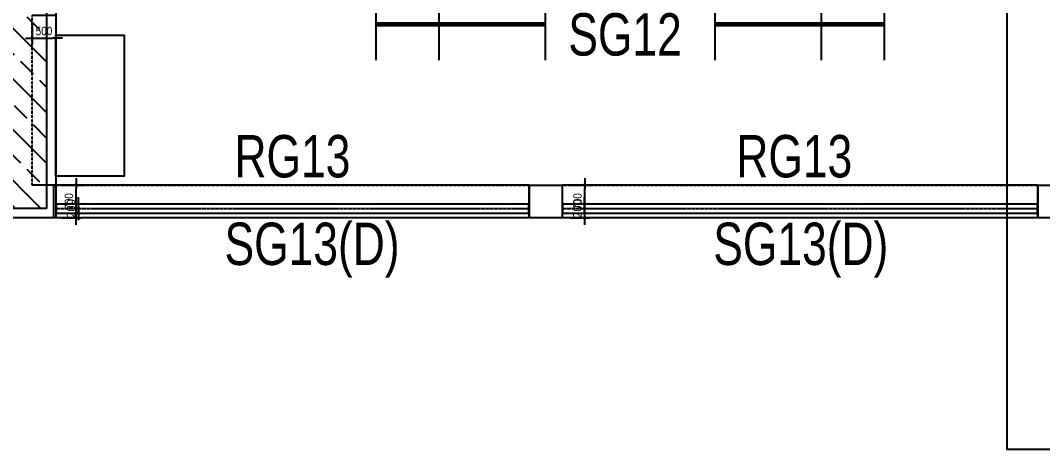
# Model space of a CAD drawing. Header units: millimetres. Extents: x -42253 to 178576, y 88378 to 153500.
# Drawn here: x 145204 to 166906, y 102485 to 111601 of the extents above; entities that cross this region are included whole.
import ezdxf
from ezdxf.enums import TextEntityAlignment as Align

# ---------------------------------------------------------------- set-up
doc = ezdxf.new("R2010")
doc.units = ezdxf.units.MM
for name, pattern in [('HID', [2.3, 1.5, -0.8]), ('HIDDEN', [0.375, 0.25, -0.125]), ('xs-1f_plan$0$HID', [4, 3, -1])]:
    doc.linetypes.add(name, pattern=pattern)
doc.layers.get('Defpoints').update_dxf_attribs({"color": 159})
for name, color, linetype in [('A-CEN', 1, 'Continuous'), ('A-HAT', 251, 'Continuous'), ('GIRDER-TEXT', 7, 'Continuous'), ('S-STL-BEAM', 6, 'Continuous'), ('VR', 6, 'HID'), ('xs-1f_plan$0$8', 8, 'Continuous'), ('xs-1f_plan$0$xref', 7, 'Continuous'), ('보(girder)', 7, 'HID'), ('슬래브라인', 7, 'Continuous')]:
    doc.layers.add(name, color=color, linetype=linetype)
doc.layers.add('NOPLOT', color=191, linetype='Continuous', plot=False)
doc.styles.add('Gdim', font='Dotum.ttf', dxfattribs={"width": 0.9})
doc.styles.add('Gtx', font='Dotum.ttf')
doc.styles.add('xs-1f_plan$0$Gdim', font='malgun.ttf')
doc.dimstyles.new('Gdim200', dxfattribs={"dimscale": 200, "dimtxt": 3, "dimasz": 1.2, "dimexe": 2, "dimexo": 3, "dimgap": 1, "dimtad": 1, "dimdsep": 46, "dimlunit": 6, "dimtxsty": 'Gdim', "dimblk1": '_CIDOT', "dimblk2": '_CIDOT', "dimsah": 1, "dimcen": 2.5, "dimdle": 2, "dimclrd": 1, "dimclre": 1, "dimclrt": 3, "dimazin": 2, "dimtfac": 1, "dimtix": 1, "dimtmove": 2, "dimatfit": 3, "dimldrblk": '_CIDOT', "dimfxl": 2, "dimtolj": 1, "dimtzin": 0, "dimarcsym": 0})
doc.dimstyles.new('xs-1f_plan$0$Gdim200', dxfattribs={"dimscale": 200, "dimtxt": 3, "dimasz": 1.2, "dimexe": 2, "dimexo": 3, "dimgap": 1, "dimtad": 1, "dimdsep": 46, "dimlunit": 6, "dimtxsty": 'xs-1f_plan$0$Gdim', "dimblk1": 'xs-1f_plan$0$_CIDOT', "dimblk2": 'xs-1f_plan$0$_CIDOT', "dimsah": 1, "dimcen": 2.5, "dimdle": 2, "dimclrd": 1, "dimclre": 1, "dimclrt": 3, "dimazin": 2, "dimtfac": 1, "dimtix": 1, "dimtmove": 2, "dimatfit": 3, "dimldrblk": 'xs-1f_plan$0$_CIDOT', "dimfxl": 2, "dimtolj": 1, "dimtzin": 0, "dimarcsym": 0})

# ---------------------------------------------------------------- blocks, each defined once
blk = doc.blocks.new('_CIDOT')
at = {"color": 0, "linetype": 'ByBlock'}
blk.add_line((2, 0), (-1, 0), dxfattribs=at)
at = {"color": 0, "linetype": 'ByBlock', "const_width": 0.5}
blk.add_lwpolyline([(-0.25, 0, 1), (0.25, 0, 1)], format="xyb", close=True, dxfattribs=at)
blk = doc.blocks.new('*D1189')
at = {"layer": 'Defpoints', "color": 155, "lineweight": -2, "transparency": 16777216}
for p, q in [((-1725, 650), (-1305, 650)), ((-1425, 222), (-1425, 578)), ((-1725, 150), (-1305, 150))]:
    blk.add_line(p, q, dxfattribs=at)
at = {"layer": 'Defpoints', "color": 0, "transparency": 16777216}
for p in [(-1905, 650), (-1425, 650), (-1905, 150)]:
    blk.add_point(p, dxfattribs=at)
at = {"layer": 'Defpoints', "color": 155, "lineweight": -2, "transparency": 16777216, "xscale": 71.99999999999994, "yscale": 71.99999999999994, "zscale": 71.99999999999994}
for p, rotation in [((-1425, 650), 90), ((-1425, 150), 270)]:
    blk.add_blockref('_CIDOT', p, dxfattribs=dict(at, rotation=rotation))
at = {"layer": 'Defpoints', "color": 3, "transparency": 16777216, "insert": (-1576, 400), "char_height": 180, "attachment_point": 5, "rotation": 90, "style": 'Gdim'}
blk.add_mtext('\\A1;{\\C155;500}', dxfattribs=at)
blk = doc.blocks.new('*D1177')
at = {"layer": 'Defpoints', "color": 155, "lineweight": -2, "transparency": 16777216}
for p, q in [((-1775, 750), (-1355, 750)), ((-1475, 122), (-1475, 678)), ((-1775, 50), (-1355, 50))]:
    blk.add_line(p, q, dxfattribs=at)
at = {"layer": 'Defpoints', "color": 0, "transparency": 16777216}
for p in [(-1955, 750), (-1475, 750), (-1955, 50)]:
    blk.add_point(p, dxfattribs=at)
at = {"layer": 'Defpoints', "color": 155, "lineweight": -2, "transparency": 16777216, "xscale": 71.99999999999994, "yscale": 71.99999999999994, "zscale": 71.99999999999994}
for p, rotation in [((-1475, 750), 90), ((-1475, 50), 270)]:
    blk.add_blockref('_CIDOT', p, dxfattribs=dict(at, rotation=rotation))
at = {"layer": 'Defpoints', "color": 3, "transparency": 16777216, "insert": (-1626, 400), "char_height": 180, "attachment_point": 5, "rotation": 90, "style": 'Gdim'}
blk.add_mtext('\\A1;{\\C155;700}', dxfattribs=at)
blk = doc.blocks.new('*D982')
at = {"layer": 'Defpoints', "color": 155, "lineweight": -2, "transparency": 16777216}
for p, q in [((-1775, 750), (-1355, 750)), ((-1475, 122), (-1475, 678)), ((-1775, 50), (-1355, 50))]:
    blk.add_line(p, q, dxfattribs=at)
at = {"layer": 'Defpoints', "color": 0, "transparency": 16777216}
for p in [(-1955, 750), (-1475, 750), (-1955, 50)]:
    blk.add_point(p, dxfattribs=at)
at = {"layer": 'Defpoints', "color": 155, "lineweight": -2, "transparency": 16777216, "xscale": 71.99999999999994, "yscale": 71.99999999999994, "zscale": 71.99999999999994}
for p, rotation in [((-1475, 750), 90), ((-1475, 50), 270)]:
    blk.add_blockref('_CIDOT', p, dxfattribs=dict(at, rotation=rotation))
at = {"layer": 'Defpoints', "color": 3, "transparency": 16777216, "insert": (-1626, 400), "char_height": 180, "attachment_point": 5, "rotation": 90, "style": 'Gdim'}
blk.add_mtext('\\A1;{\\C155;700}', dxfattribs=at)
blk = doc.blocks.new('xs-1f_plan$0$_CIDOT')
at = {"color": 0, "linetype": 'ByBlock'}
blk.add_line((2, 0), (-1, 0), dxfattribs=at)
at = {"color": 0, "linetype": 'ByBlock', "const_width": 0.5}
blk.add_lwpolyline([(-0.25, 0, 1), (0.25, 0, 1)], format="xyb", close=True, dxfattribs=at)
blk = doc.blocks.new('*D1171')
at = {"layer": 'Defpoints', "color": 155, "lineweight": -2, "transparency": 16777216}
for p, q in [((-2839, 250), (-2419, 250)), ((-2539, 322), (-2539, 394)), ((-2539, 50), (-2539, 250)), ((-2839, 50), (-2419, 50)), ((-2539, -22), (-2539, -94))]:
    blk.add_line(p, q, dxfattribs=at)
at = {"layer": 'Defpoints', "color": 0, "transparency": 16777216}
for p in [(-3019, 250), (-2539, 250), (-3019, 50)]:
    blk.add_point(p, dxfattribs=at)
at = {"layer": 'Defpoints', "color": 155, "lineweight": -2, "transparency": 16777216, "xscale": 71.99999999999994, "yscale": 71.99999999999994, "zscale": 71.99999999999994}
for p, rotation in [((-2539, 250), 270), ((-2539, 50), 90)]:
    blk.add_blockref('xs-1f_plan$0$_CIDOT', p, dxfattribs=dict(at, rotation=rotation))
at = {"layer": 'Defpoints', "color": 155, "transparency": 16777216, "insert": (-2692, 150), "char_height": 180, "attachment_point": 5, "rotation": 90, "style": 'xs-1f_plan$0$Gdim'}
blk.add_mtext('\\A1;200', dxfattribs=at)
blk = doc.blocks.new('*D1165')
at = {"layer": 'Defpoints', "color": 155, "lineweight": -2, "transparency": 16777216}
for p, q in [((-2839, 250), (-2419, 250)), ((-2539, 322), (-2539, 394)), ((-2539, 50), (-2539, 250)), ((-2839, 50), (-2419, 50)), ((-2539, -22), (-2539, -94))]:
    blk.add_line(p, q, dxfattribs=at)
at = {"layer": 'Defpoints', "color": 0, "transparency": 16777216}
for p in [(-3019, 250), (-2539, 250), (-3019, 50)]:
    blk.add_point(p, dxfattribs=at)
at = {"layer": 'Defpoints', "color": 155, "lineweight": -2, "transparency": 16777216, "xscale": 71.99999999999994, "yscale": 71.99999999999994, "zscale": 71.99999999999994}
for p, rotation in [((-2539, 250), 270), ((-2539, 50), 90)]:
    blk.add_blockref('xs-1f_plan$0$_CIDOT', p, dxfattribs=dict(at, rotation=rotation))
at = {"layer": 'Defpoints', "color": 155, "transparency": 16777216, "insert": (-2692, 150), "char_height": 180, "attachment_point": 5, "rotation": 90, "style": 'xs-1f_plan$0$Gdim'}
blk.add_mtext('\\A1;200', dxfattribs=at)
blk = doc.blocks.new('*U1190')
at = {"layer": 'Defpoints'}
for p, q in [((-1905.451, 650), (-1905.451, 150)), ((1694.549, 650), (1694.549, 150))]:
    blk.add_line(p, q, dxfattribs=at)
at = {"layer": '보(girder)'}
for p, q in [((-1905.451, 650), (1694.549, 650)), ((1694.549, 150), (-1905.451, 150))]:
    blk.add_line(p, q, dxfattribs=at)
at = {"layer": 'Defpoints'}
dim = blk.add_linear_dim(base=(-1425.451, 650), p1=(-1905.451, 150), p2=(-1905.451, 650), angle=90, text='{\\C155;<>}', dimstyle='Gdim200', override={"dimscale": 60, "dimzin": 8, "dimclrd": 155, "dimclre": 155}, dxfattribs=at)
dim.commit()
dim.dimension.update_dxf_attribs({"geometry": '*D1189', "text_midpoint": (-1575.573, 400)})
blk = doc.blocks.new('*U1178')
at = {"layer": 'Defpoints'}
for p, q in [((-1955.451, 750), (-1955.451, 50)), ((8144.549, 750), (8144.549, 50))]:
    blk.add_line(p, q, dxfattribs=at)
at = {"layer": '보(girder)'}
for p, q in [((-1955.451, 750), (8144.549, 750)), ((8144.549, 50), (-1955.451, 50))]:
    blk.add_line(p, q, dxfattribs=at)
at = {"layer": 'Defpoints'}
dim = blk.add_linear_dim(base=(-1475.451, 750), p1=(-1955.451, 50), p2=(-1955.451, 750), angle=90, text='{\\C155;<>}', dimstyle='Gdim200', override={"dimscale": 60, "dimzin": 8, "dimclrd": 155, "dimclre": 155}, dxfattribs=at)
dim.commit()
dim.dimension.update_dxf_attribs({"geometry": '*D1177', "text_midpoint": (-1625.573, 400)})
blk = doc.blocks.new('*U983')
at = {"layer": 'Defpoints'}
for p, q in [((-1955.451, 750), (-1955.451, 50)), ((8144.549, 750), (8144.549, 50))]:
    blk.add_line(p, q, dxfattribs=at)
at = {"layer": '보(girder)'}
for p, q in [((-1955.451, 750), (8144.549, 750)), ((8144.549, 50), (-1955.451, 50))]:
    blk.add_line(p, q, dxfattribs=at)
at = {"layer": 'Defpoints'}
dim = blk.add_linear_dim(base=(-1475.451, 750), p1=(-1955.451, 50), p2=(-1955.451, 750), angle=90, text='{\\C155;<>}', dimstyle='Gdim200', override={"dimscale": 60, "dimzin": 8, "dimclrd": 155, "dimclre": 155}, dxfattribs=at)
dim.commit()
dim.dimension.update_dxf_attribs({"geometry": '*D982', "text_midpoint": (-1625.573, 400)})
blk = doc.blocks.new('*U1172')
at = {"layer": 'Defpoints', "ltscale": 4}
for p, q in [((-3018.848, 250), (-3018.848, 50)), ((7031.152, 250), (7031.152, 50))]:
    blk.add_line(p, q, dxfattribs=at)
at = {"layer": 'xs-1f_plan$0$8', "color": 4, "ltscale": 4}
for p, q in [((-3008.848, 250), (7021.152, 250)), ((-3008.848, 50), (7021.152, 50))]:
    blk.add_line(p, q, dxfattribs=at)
at = {"layer": 'xs-1f_plan$0$8', "ltscale": 4}
for p, q in [((-3008.848, 250), (-3008.848, 50)), ((7021.152, 250), (7021.152, 50))]:
    blk.add_line(p, q, dxfattribs=at)
at = {"layer": 'xs-1f_plan$0$8', "linetype": 'xs-1f_plan$0$HID'}
blk.add_line((-3008.848, 150), (7021.152, 150), dxfattribs=at)
at = {"layer": 'Defpoints'}
dim = blk.add_linear_dim(base=(-2538.848, 250), p1=(-3018.848, 50), p2=(-3018.848, 250), angle=90, dimstyle='xs-1f_plan$0$Gdim200', override={"dimscale": 60, "dimzin": 8, "dimclrd": 155, "dimclre": 155, "dimclrt": 155}, dxfattribs=at)
dim.commit()
dim.dimension.update_dxf_attribs({"geometry": '*D1171', "text_midpoint": (-2691.844, 150)})
blk = doc.blocks.new('*U1166')
at = {"layer": 'Defpoints', "ltscale": 4}
for p, q in [((-3018.848, 250), (-3018.848, 50)), ((7081.152, 250), (7081.152, 50))]:
    blk.add_line(p, q, dxfattribs=at)
at = {"layer": 'xs-1f_plan$0$8', "color": 4, "ltscale": 4}
for p, q in [((-3008.848, 250), (7071.152, 250)), ((-3008.848, 50), (7071.152, 50))]:
    blk.add_line(p, q, dxfattribs=at)
at = {"layer": 'xs-1f_plan$0$8', "ltscale": 4}
for p, q in [((-3008.848, 250), (-3008.848, 50)), ((7071.152, 250), (7071.152, 50))]:
    blk.add_line(p, q, dxfattribs=at)
at = {"layer": 'xs-1f_plan$0$8', "linetype": 'xs-1f_plan$0$HID'}
blk.add_line((-3008.848, 150), (7071.152, 150), dxfattribs=at)
at = {"layer": 'Defpoints'}
dim = blk.add_linear_dim(base=(-2538.848, 250), p1=(-3018.848, 50), p2=(-3018.848, 250), angle=90, dimstyle='xs-1f_plan$0$Gdim200', override={"dimscale": 60, "dimzin": 8, "dimclrd": 155, "dimclre": 155, "dimclrt": 155}, dxfattribs=at)
dim.commit()
dim.dimension.update_dxf_attribs({"geometry": '*D1165', "text_midpoint": (-2691.844, 150)})

msp = doc.modelspace()

# ---------------------------------------------------------------- hatches: boundary and pattern name
at = {"layer": 'A-HAT'}
h = msp.add_hatch(dxfattribs=at)
h.set_pattern_fill('ANSI33', color=256, scale=120, angle=90)
h.paths.add_polyline_path([(109403.571, 107605.018), (145753.571, 107605.018), (145753.571, 122905.018), (109403.571, 122905.018)])

# ---------------------------------------------------------------- linework, layer by layer
at = {"layer": 'A-CEN'}
for p, q in [((152753.571, 110754.927, 0), (152753.571, 124839.592, 0)), ((154093.571, 110754.927, 0), (154093.571, 124839.592, 0)), ((156353.571, 110754.927), (156353.571, 124839.592)), ((159953.571, 110754.927, 0), (159953.571, 124839.592, 0)), ((162213.571, 110754.927, 0), (162213.571, 124839.592, 0)), ((163553.571, 110754.927, 0), (163553.571, 124839.592, 0))]:
    msp.add_line(p, q, dxfattribs=at)
at = {"layer": 'NOPLOT', "elevation": 0}
msp.add_lwpolyline([(166153.572, 130305.018), (178153.572, 130305.018), (178153.572, 102485.018), (166153.572, 102485.018)], close=True, dxfattribs=at)
at = {"layer": 'VR', "color": 6, "linetype": 'HIDDEN', "ltscale": 3, "const_width": 100, "elevation": 0}
for points in [[(152753.571, 111520.636), (156353.571, 111520.636)], [(163553.571, 111520.636), (159953.571, 111520.636)]]:
    msp.add_lwpolyline(points, dxfattribs=at)
at = {"layer": '슬래브라인'}
for p, q in [((156003.571, 108105.018), (145903.571, 108105.018)), ((166803.571, 108105.018), (156703.571, 108105.018)), ((156003.571, 107405.018), (145903.571, 107405.018)), ((166803.571, 107405.018), (156703.571, 107405.018))]:
    msp.add_line(p, q, dxfattribs=at)
at = {"layer": '슬래브라인', "elevation": 0}
for points in [[(145953.571, 107405.018), (109203.571, 107405.018), (109203.571, 123105.018), (145953.571, 123105.018)], [(145753.571, 107605.018), (109403.571, 107605.018), (109403.571, 122905.018), (145753.571, 122905.018)], [(145953.571, 111290.018), (147403.571, 111290.018), (147403.571, 108290.018), (145953.571, 108290.018)], [(156003.571, 108105.018), (156703.571, 108105.018), (156703.571, 107405.018), (156003.571, 107405.018)], [(166803.571, 108105.018), (167503.571, 108105.018), (167503.571, 107405.018), (166803.571, 107405.018)]]:
    msp.add_lwpolyline(points, close=True, dxfattribs=at)

# ---------------------------------------------------------------- block references
at = {"layer": 'xs-1f_plan$0$xref'}
for name, p in [('*U1172', (148972.42, 107455.018)), ('*U1166', (159722.42, 107455.018))]:
    msp.add_blockref(name, p, dxfattribs=at)
at = {"layer": '보(girder)', "rotation": 270}
msp.add_blockref('*U1190', (145303.571, 109799.567), dxfattribs=at)
at = {"layer": '보(girder)'}
for name, p in [('*U1178', (147859.022, 107355.018)), ('*U983', (158659.022, 107355.018))]:
    msp.add_blockref(name, p, dxfattribs=at)

# ---------------------------------------------------------------- texts
at = {"layer": 'GIRDER-TEXT', "style": 'Gtx', "width": 0.8}
msp.add_text('SG12', height=900, dxfattribs=at).set_placement((158041.529, 110585.253, 0), align=Align.BOTTOM_CENTER)
for p in [(150978.571, 109166.618), (161634.737, 109166.618)]:
    msp.add_text('RG13', height=900, dxfattribs=at).set_placement(p, align=Align.TOP_CENTER)
at = {"layer": 'S-STL-BEAM', "style": 'Gtx', "width": 0.8}
for p in [(151395.516, 106135.894), (161773.044, 106135.894)]:
    msp.add_text('SG13(D)', height=900, dxfattribs=at).set_placement(p, align=Align.BOTTOM_CENTER)

doc.saveas('drawing.dxf')
